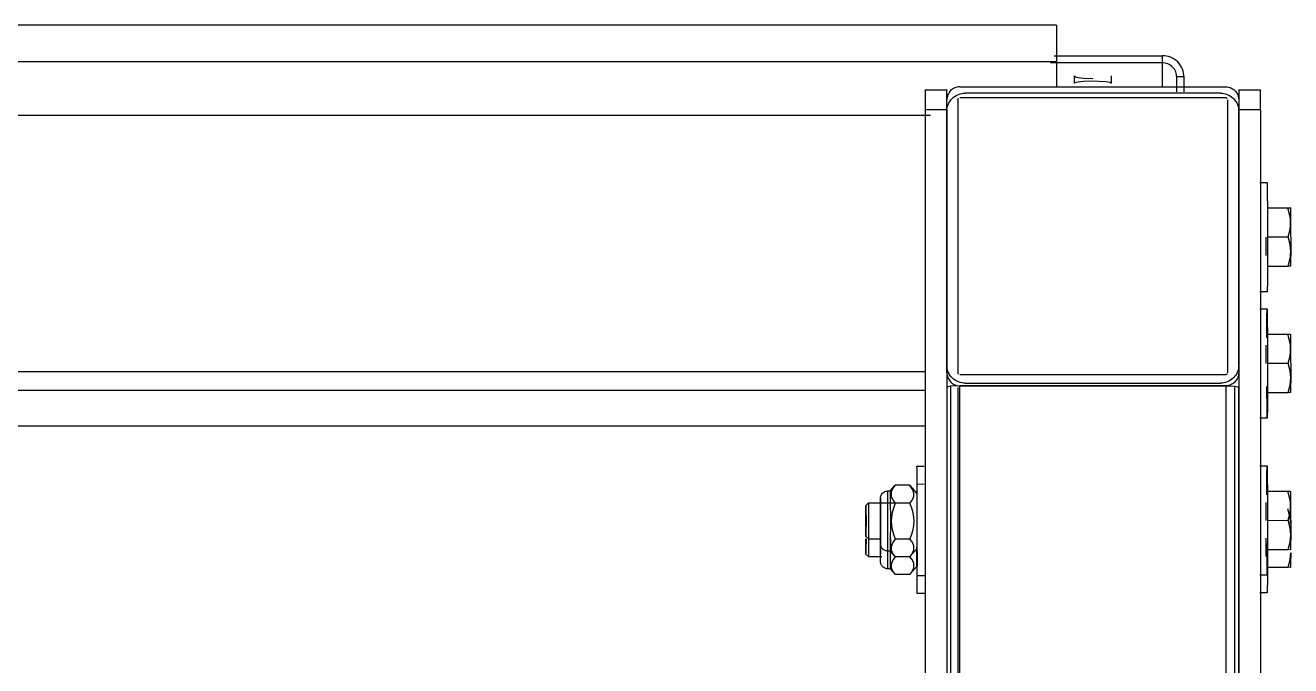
# Model space of a CAD drawing. Header units: millimetres. Extents: x 3109 to 13995, y 24552 to 39949.
# Drawn here: x 12884.9 to 13231.8, y 35616.3 to 35792 of the extents above; entities that cross this region are included whole.
import ezdxf

# ---------------------------------------------------------------- set-up
doc = ezdxf.new("R2010")
doc.units = ezdxf.units.MM
doc.header["$LTSCALE"] = 3
doc.layers.add('DomyÅ›lny', color=7, linetype='Continuous')

msp = doc.modelspace()

# ---------------------------------------------------------------- linework, layer by layer
at = {"layer": 'DomyÅ›lny'}
for p, q in [((13167.57, 35791.97), (12082.82, 35791.97)), ((13167.57, 35791.97), (13167.57, 35782.07)), ((12082.82, 35782.07), (13167.57, 35782.07)), ((13196.68, 35781.65), (13165.96, 35781.65)), ((13166.99, 35783.64), (13196.68, 35783.64)), ((13167.57, 35782.07), (13167.57, 35775.11)), ((13196.68, 35781.65), (13196.68, 35783.64)), ((13196.68, 35775.11), (13196.68, 35781.65)), ((13172.57, 35776.09), (13172.57, 35778.07)), ((13182.57, 35778.07), (13182.57, 35776.09)), ((13141.07, 35775.11), (13214.07, 35775.11)), ((13200.57, 35773.73), (13200.57, 35777.8)), ((13202.57, 35777.8), (13200.57, 35777.8)), ((13202.57, 35773.73), (13202.57, 35777.8)), ((13131.57, 35774.27), (13137.57, 35774.27)), ((13137.57, 35696.7), (13137.57, 35771.53)), ((13140.57, 35771.53), (13140.57, 35696.7)), ((13214.07, 35772.04), (13141.07, 35772.04)), ((13212.57, 35773.37), (13142.57, 35773.37)), ((13214.57, 35696.7), (13214.57, 35771.53)), ((13217.57, 35774.27), (13223.57, 35774.27)), ((13217.57, 35771.53), (13217.57, 35696.7)), ((13131.57, 35768.75), (13131.57, 35598.69)), ((13137.57, 35768.75), (13131.57, 35768.75)), ((13137.57, 35768.75), (13137.57, 35598.69)), ((13137.57, 35768.4), (13137.57, 35698.78)), ((13217.57, 35768.75), (13217.57, 35598.69)), ((13223.57, 35768.75), (13217.57, 35768.75)), ((13217.57, 35698.78), (13217.57, 35768.4)), ((13223.57, 35768.75), (13223.57, 35598.69)), ((8804.05, 35767.3), (13133.11, 35767.3)), ((13223.35, 35748.88), (13225.35, 35748.88)), ((13225.39, 35741.91), (13231.07, 35741.91)), ((13225.42, 35733.93), (13231.11, 35733.94)), ((13225.41, 35725.91), (13231.09, 35725.91)), ((13225.39, 35718.88), (13223.39, 35718.88)), ((13223.35, 35714.22), (13225.35, 35714.22)), ((13225.39, 35707.25), (13231.07, 35707.25)), ((13137.57, 35698.78), (13137.57, 35699.31)), ((13217.57, 35698.78), (13217.57, 35699.31)), ((13225.42, 35699.28), (13231.11, 35699.28)), ((8804.57, 35696.99), (13131.57, 35696.99)), ((13141.07, 35696.19), (13214.07, 35696.19)), ((8804.57, 35691.9), (13131.57, 35691.9)), ((13137.57, 35692.61), (13137.57, 33353.53)), ((13138.59, 35692.97), (13138.59, 33353.53)), ((13140.57, 35692.61), (13140.57, 33353.53)), ((13141.07, 33353.53), (13141.07, 35693.12)), ((13141.07, 35693.12), (13214.07, 35693.12)), ((13214.07, 35693.12), (13141.07, 35693.12)), ((13142.57, 35693.81), (13212.57, 35693.81)), ((13214.07, 35693.12), (13214.07, 33353.53)), ((13216.54, 33353.53), (13216.54, 35692.97)), ((13217.57, 33353.53), (13217.57, 35692.61)), ((13225.41, 35691.25), (13231.09, 35691.25)), ((13131.57, 35682.02), (8804.57, 35682.02)), ((13225.39, 35684.22), (13223.39, 35684.22)), ((13129.35, 35671.03), (13131.35, 35671.03)), ((13223.35, 35671.14), (13225.35, 35671.14)), ((13121.36, 35664.27), (13122.01, 35664.27)), ((13122.01, 35664.27), (13123.3, 35665.76)), ((13127.36, 35665.84), (13123.36, 35665.83)), ((13127.36, 35665.83), (13129.36, 35663.53)), ((13129.35, 35666.17), (13131.35, 35666.18)), ((13225.39, 35664.17), (13231.07, 35664.18)), ((13115.37, 35660.26), (13116.11, 35661.01)), ((13116.11, 35661.01), (13123.48, 35661.02)), ((13127.41, 35660.88), (13123.41, 35660.88)), ((13225.42, 35656.2), (13231.11, 35656.21)), ((13116.13, 35651.01), (13115.38, 35651.76)), ((13119.4, 35651.01), (13116.13, 35651.01)), ((13127.43, 35651.07), (13123.43, 35651.06)), ((13116.13, 35646.16), (13115.38, 35646.91)), ((13119.77, 35646.16), (13116.13, 35646.16)), ((13122.03, 35647.77), (13121.38, 35647.77)), ((13123.38, 35646.21), (13122.03, 35647.77)), ((13127.38, 35646.21), (13123.38, 35646.2)), ((13129.38, 35648.53), (13127.44, 35646.28)), ((13225.41, 35648.17), (13231.09, 35648.18)), ((13122.03, 35642.92), (13121.38, 35642.91)), ((13123.38, 35641.36), (13122.03, 35642.92)), ((13129.38, 35643.67), (13127.44, 35641.43)), ((13225.41, 35643.32), (13231.09, 35643.33)), ((13127.38, 35641.36), (13123.38, 35641.35)), ((13131.39, 35641.03), (13129.39, 35641.03)), ((13225.39, 35641.14), (13223.39, 35641.14)), ((13131.39, 35636.18), (13129.39, 35636.17)), ((13225.39, 35636.29), (13223.39, 35636.29))]:
    msp.add_line(p, q, dxfattribs=at)
for points in [[(13202.57, 35777.8, 0), (13202.54, 35778.33, 0), (13202.47, 35778.86, 0), (13202.34, 35779.41, 0), (13202.15, 35779.95, 0), (13201.91, 35780.48, 0), (13201.61, 35780.99, 0), (13201.25, 35781.48, 0), (13200.84, 35781.93, 0), (13200.39, 35782.33, 0), (13199.9, 35782.68, 0), (13199.38, 35782.98, 0), (13198.84, 35783.23, 0), (13198.3, 35783.41, 0), (13197.75, 35783.54, 0), (13197.2, 35783.61, 0), (13196.68, 35783.64, 0)], [(13200.57, 35777.8, 0), (13200.55, 35778.15, 0), (13200.5, 35778.5, 0), (13200.42, 35778.86, 0), (13200.29, 35779.22, 0), (13200.13, 35779.57, 0), (13199.93, 35779.91, 0), (13199.7, 35780.23, 0), (13199.43, 35780.53, 0), (13199.13, 35780.79, 0), (13198.8, 35781.03, 0), (13198.46, 35781.22, 0), (13198.11, 35781.38, 0), (13197.75, 35781.51, 0), (13197.38, 35781.59, 0), (13197.03, 35781.64, 0), (13196.68, 35781.65, 0)], [(13172.57, 35778.07, 0), (13172.57, 35778.05, 0), (13172.57, 35778.04, 0), (13172.58, 35778.02, 0), (13172.59, 35778.01, 0), (13172.6, 35777.99, 0), (13172.61, 35777.97, 0), (13172.65, 35777.94, 0), (13172.7, 35777.91, 0), (13172.83, 35777.84, 0), (13173.01, 35777.78, 0), (13173.53, 35777.66, 0), (13175.05, 35777.47, 0), (13177.57, 35777.37, 0)], [(13141.07, 35775.11, 0), (13140.72, 35775.1, 0), (13140.37, 35775.04, 0), (13140.04, 35774.96, 0), (13139.72, 35774.84, 0), (13139.41, 35774.68, 0), (13139.12, 35774.5, 0), (13138.84, 35774.3, 0), (13138.59, 35774.06, 0)], [(13172.57, 35776.09, 0), (13172.57, 35776.1, 0), (13172.57, 35776.12, 0), (13172.58, 35776.13, 0), (13172.59, 35776.15, 0), (13172.6, 35776.17, 0), (13172.61, 35776.18, 0), (13172.65, 35776.21, 0), (13172.7, 35776.25, 0), (13172.83, 35776.31, 0), (13173.01, 35776.38, 0), (13173.53, 35776.5, 0), (13175.05, 35776.69, 0), (13177.57, 35776.78, 0)], [(13177.57, 35776.78, 0), (13181.1, 35776.58, 0), (13181.75, 35776.47, 0), (13182.21, 35776.34, 0), (13182.37, 35776.28, 0), (13182.43, 35776.25, 0), (13182.48, 35776.21, 0), (13182.52, 35776.18, 0), (13182.53, 35776.17, 0), (13182.55, 35776.15, 0), (13182.55, 35776.13, 0), (13182.56, 35776.12, 0), (13182.56, 35776.1, 0), (13182.57, 35776.09, 0)], [(13214.07, 35775.11, 0), (13214.41, 35775.1, 0), (13214.76, 35775.04, 0), (13215.09, 35774.96, 0), (13215.42, 35774.84, 0), (13215.72, 35774.68, 0), (13216.02, 35774.5, 0), (13216.29, 35774.3, 0), (13216.54, 35774.06, 0)], [(13131.57, 35774.22, 0), (13131.57, 35774.27, 0), (13131.57, 35774.27, 0), (13131.57, 35774.27, 0), (13131.57, 35774.27, 0), (13131.57, 35774.27, 0), (13131.57, 35774.27, 0), (13131.57, 35774.27, 0), (13131.57, 35774.27, 0), (13131.57, 35774.27, 0), (13131.57, 35774.27, 0), (13131.57, 35774.27, 0), (13131.57, 35774.27, 0), (13131.57, 35774.27, 0), (13131.57, 35774.27, 0), (13131.57, 35774.27, 0), (13131.57, 35774.27, 0), (13131.57, 35774.27, 0), (13131.57, 35774.27, 0), (13131.57, 35774.27, 0), (13131.57, 35774.26, 0), (13131.57, 35774.22, 0), (13131.57, 35773.77, 0), (13131.57, 35768.75, 0)], [(13137.57, 35768.75, 0), (13137.57, 35772.87, 0), (13137.57, 35774.03, 0), (13137.57, 35774.25, 0), (13137.57, 35774.27, 0), (13137.57, 35774.27, 0), (13137.57, 35774.27, 0), (13137.57, 35774.27, 0), (13137.57, 35774.27, 0), (13137.57, 35774.27, 0), (13137.57, 35774.27, 0), (13137.57, 35774.27, 0), (13137.57, 35774.27, 0), (13137.57, 35774.27, 0), (13137.57, 35774.27, 0), (13137.57, 35774.27, 0), (13137.57, 35774.27, 0), (13137.57, 35774.27, 0), (13137.57, 35774.27, 0), (13137.57, 35774.27, 0), (13137.57, 35774.27, 0), (13137.57, 35774.27, 0), (13137.57, 35774.26, 0), (13137.57, 35774.22, 0)], [(13138.59, 35774.06, 0), (13138.36, 35773.8, 0), (13138.15, 35773.51, 0), (13137.97, 35773.21, 0), (13137.83, 35772.89, 0), (13137.71, 35772.56, 0), (13137.63, 35772.22, 0), (13137.58, 35771.87, 0), (13137.57, 35771.53, 0)], [(13137.57, 35768.4, 0), (13137.59, 35768.85, 0), (13137.65, 35769.3, 0), (13137.76, 35769.77, 0), (13137.92, 35770.23, 0), (13138.12, 35770.68, 0), (13138.38, 35771.12, 0), (13138.68, 35771.53, 0), (13139.03, 35771.92, 0), (13139.41, 35772.26, 0), (13139.83, 35772.56, 0), (13140.27, 35772.82, 0), (13140.73, 35773.02, 0), (13141.19, 35773.18, 0), (13141.66, 35773.29, 0), (13142.12, 35773.35, 0), (13142.57, 35773.37, 0)], [(13140.57, 35771.53, 0), (13140.57, 35771.58, 0), (13140.58, 35771.63, 0), (13140.59, 35771.68, 0), (13140.6, 35771.72, 0), (13140.62, 35771.77, 0), (13140.65, 35771.81, 0), (13140.68, 35771.85, 0), (13140.71, 35771.89, 0)], [(13212.57, 35773.37, 0), (13213.01, 35773.35, 0), (13213.48, 35773.29, 0), (13213.94, 35773.18, 0), (13214.41, 35773.02, 0), (13214.86, 35772.82, 0), (13215.3, 35772.56, 0), (13215.72, 35772.26, 0), (13216.1, 35771.92, 0), (13216.45, 35771.53, 0), (13216.75, 35771.12, 0), (13217.01, 35770.68, 0), (13217.21, 35770.23, 0), (13217.37, 35769.77, 0), (13217.48, 35769.3, 0), (13217.55, 35768.85, 0), (13217.57, 35768.4, 0)], [(13214.42, 35771.89, 0), (13214.38, 35771.92, 0), (13214.34, 35771.95, 0), (13214.3, 35771.98, 0), (13214.26, 35772, 0), (13214.21, 35772.02, 0), (13214.16, 35772.03, 0), (13214.11, 35772.04, 0), (13214.07, 35772.04, 0)], [(13216.54, 35774.06, 0), (13216.77, 35773.8, 0), (13216.98, 35773.51, 0), (13217.16, 35773.21, 0), (13217.3, 35772.89, 0), (13217.42, 35772.56, 0), (13217.5, 35772.22, 0), (13217.55, 35771.87, 0), (13217.57, 35771.53, 0)], [(13217.57, 35774.22, 0), (13217.57, 35774.27, 0), (13217.57, 35774.27, 0), (13217.57, 35774.27, 0), (13217.57, 35774.27, 0), (13217.57, 35774.27, 0), (13217.57, 35774.27, 0), (13217.57, 35774.27, 0), (13217.57, 35774.27, 0), (13217.57, 35774.27, 0), (13217.57, 35774.27, 0), (13217.57, 35774.27, 0), (13217.57, 35774.27, 0), (13217.57, 35774.27, 0), (13217.57, 35774.27, 0), (13217.57, 35774.27, 0), (13217.57, 35774.27, 0), (13217.57, 35774.27, 0), (13217.57, 35774.27, 0), (13217.57, 35774.27, 0), (13217.57, 35774.26, 0), (13217.57, 35774.22, 0), (13217.57, 35773.77, 0), (13217.57, 35768.75, 0)], [(13223.57, 35768.75, 0), (13223.57, 35772.87, 0), (13223.57, 35774.03, 0), (13223.57, 35774.25, 0), (13223.57, 35774.27, 0), (13223.57, 35774.27, 0), (13223.57, 35774.27, 0), (13223.57, 35774.27, 0), (13223.57, 35774.27, 0), (13223.57, 35774.27, 0), (13223.57, 35774.27, 0), (13223.57, 35774.27, 0), (13223.57, 35774.27, 0), (13223.57, 35774.27, 0), (13223.57, 35774.27, 0), (13223.57, 35774.27, 0), (13223.57, 35774.27, 0), (13223.57, 35774.27, 0), (13223.57, 35774.27, 0), (13223.57, 35774.27, 0), (13223.57, 35774.27, 0), (13223.57, 35774.27, 0), (13223.57, 35774.26, 0), (13223.57, 35774.22, 0)], [(13225.35, 35748.88, 0), (13225.35, 35748.88, 0), (13225.35, 35748.88, 0), (13225.35, 35748.88, 0), (13225.35, 35748.88, 0), (13225.35, 35748.87, 0), (13225.36, 35748.84, 0), (13225.37, 35748.67, 0), (13225.38, 35747.92, 0), (13225.44, 35739.64, 0), (13225.46, 35728.6, 0), (13225.43, 35721.38, 0), (13225.41, 35719.46, 0), (13225.4, 35719.01, 0), (13225.39, 35718.91, 0), (13225.39, 35718.89, 0), (13225.39, 35718.88, 0), (13225.39, 35718.88, 0), (13225.39, 35718.88, 0), (13225.39, 35718.88, 0), (13225.39, 35718.88, 0), (13225.39, 35718.88, 0), (13225.39, 35718.88, 0), (13225.39, 35718.88, 0), (13225.39, 35718.88, 0), (13225.39, 35718.88, 0), (13225.39, 35718.88, 0), (13225.39, 35718.88, 0), (13225.39, 35718.88, 0), (13225.39, 35718.88, 0), (13225.39, 35718.88, 0), (13225.39, 35718.88, 0), (13225.39, 35718.88, 0), (13225.39, 35718.88, 0), (13225.39, 35718.88, 0)], [(13231.76, 35741.89, 0), (13231.76, 35741.89, 0), (13231.76, 35741.89, 0), (13231.76, 35741.89, 0), (13231.76, 35741.89, 0), (13231.75, 35741.89, 0), (13231.74, 35741.88, 0), (13231.65, 35741.88, 0), (13231.02, 35741.86, 0)], [(13231.8, 35737.93, 0), (13231.76, 35738.89, 0), (13231.62, 35739.85, 0), (13231.07, 35741.91, 0)], [(13231.07, 35741.91, 0), (13231.6, 35741.9, 0), (13231.72, 35741.89, 0), (13231.75, 35741.89, 0), (13231.75, 35741.89, 0), (13231.76, 35741.89, 0), (13231.76, 35741.89, 0), (13231.76, 35741.89, 0), (13231.76, 35741.89, 0), (13231.76, 35741.89, 0), (13231.76, 35741.89, 0), (13231.76, 35741.89, 0), (13231.76, 35741.89, 0), (13231.76, 35741.89, 0), (13231.76, 35741.89, 0), (13231.76, 35741.89, 0), (13231.76, 35741.89, 0), (13231.76, 35741.89, 0), (13231.76, 35741.89, 0), (13231.76, 35741.89, 0), (13231.76, 35741.89, 0), (13231.76, 35741.89, 0), (13231.76, 35741.89, 0), (13231.76, 35741.89, 0)], [(13231.76, 35741.89, 0), (13231.76, 35741.89, 0), (13231.76, 35741.89, 0), (13231.76, 35741.89, 0), (13231.76, 35741.89, 0), (13231.76, 35741.89, 0), (13231.76, 35741.89, 0), (13231.76, 35741.89, 0), (13231.76, 35741.89, 0), (13231.76, 35741.89, 0), (13231.76, 35741.89, 0), (13231.76, 35741.89, 0), (13231.76, 35741.89, 0), (13231.76, 35741.89, 0), (13231.76, 35741.89, 0), (13231.76, 35741.89, 0), (13231.76, 35741.89, 0), (13231.76, 35741.88, 0), (13231.76, 35741.85, 0), (13231.77, 35741.68, 0), (13231.78, 35740.92, 0), (13231.8, 35737.93, 0)], [(13231.11, 35733.94, 0), (13231.64, 35736.01, 0), (13231.76, 35736.97, 0), (13231.8, 35737.93, 0)], [(13231.8, 35737.93, 0), (13231.81, 35729.93, 0)], [(13225, 35733.91, 0), (13224.99, 35730.36, 0), (13224.99, 35729.24, 0), (13224.98, 35728.97, 0), (13224.98, 35728.9, 0), (13224.98, 35728.89, 0), (13224.98, 35728.88, 0), (13224.98, 35728.88, 0), (13224.98, 35728.88, 0), (13224.98, 35728.88, 0), (13224.98, 35728.88, 0), (13224.98, 35728.88, 0)], [(13231.81, 35729.93, 0), (13231.77, 35730.89, 0), (13231.64, 35731.86, 0), (13231.11, 35733.94, 0)], [(13231.09, 35725.91, 0), (13231.63, 35727.99, 0), (13231.77, 35728.97, 0), (13231.81, 35729.93, 0)], [(13231.81, 35729.93, 0), (13231.8, 35726.98, 0), (13231.79, 35726.16, 0), (13231.78, 35725.96, 0), (13231.78, 35725.91, 0), (13231.78, 35725.89, 0), (13231.78, 35725.89, 0), (13231.78, 35725.89, 0), (13231.78, 35725.89, 0), (13231.78, 35725.89, 0), (13231.78, 35725.89, 0)], [(13231.78, 35725.89, 0), (13231.78, 35725.89, 0), (13231.78, 35725.89, 0), (13231.78, 35725.89, 0), (13231.78, 35725.89, 0), (13231.78, 35725.89, 0), (13231.78, 35725.89, 0), (13231.78, 35725.89, 0), (13231.78, 35725.89, 0), (13231.78, 35725.89, 0), (13231.78, 35725.89, 0), (13231.78, 35725.89, 0), (13231.78, 35725.89, 0), (13231.78, 35725.89, 0), (13231.78, 35725.89, 0), (13231.78, 35725.89, 0), (13231.78, 35725.89, 0), (13231.78, 35725.89, 0), (13231.78, 35725.89, 0), (13231.77, 35725.89, 0), (13231.76, 35725.89, 0), (13231.67, 35725.9, 0), (13231.09, 35725.91, 0)], [(13225.28, 35706.29, 0), (13225.31, 35712.25, 0), (13225.33, 35713.77, 0), (13225.34, 35714.12, 0), (13225.35, 35714.2, 0), (13225.35, 35714.22, 0), (13225.35, 35714.22, 0), (13225.35, 35714.22, 0), (13225.35, 35714.22, 0), (13225.35, 35714.22, 0), (13225.35, 35714.22, 0), (13225.35, 35714.22, 0), (13225.35, 35714.22, 0), (13225.35, 35714.22, 0), (13225.35, 35714.22, 0), (13225.35, 35714.22, 0), (13225.35, 35714.22, 0), (13225.35, 35714.22, 0), (13225.35, 35714.22, 0), (13225.35, 35714.22, 0), (13225.35, 35714.22, 0), (13225.35, 35714.22, 0), (13225.35, 35714.22, 0)], [(13225.35, 35714.22, 0), (13225.35, 35714.22, 0), (13225.35, 35714.22, 0), (13225.35, 35714.22, 0), (13225.35, 35714.22, 0), (13225.35, 35714.21, 0), (13225.36, 35714.18, 0), (13225.37, 35714.01, 0), (13225.38, 35713.26, 0), (13225.44, 35704.99, 0), (13225.46, 35693.94, 0), (13225.43, 35686.72, 0), (13225.41, 35684.8, 0), (13225.4, 35684.35, 0), (13225.39, 35684.25, 0), (13225.39, 35684.23, 0), (13225.39, 35684.22, 0), (13225.39, 35684.22, 0), (13225.39, 35684.22, 0), (13225.39, 35684.22, 0), (13225.39, 35684.22, 0), (13225.39, 35684.22, 0), (13225.39, 35684.22, 0), (13225.39, 35684.22, 0), (13225.39, 35684.22, 0), (13225.39, 35684.22, 0), (13225.39, 35684.22, 0), (13225.39, 35684.22, 0), (13225.39, 35684.22, 0), (13225.39, 35684.22, 0), (13225.39, 35684.22, 0), (13225.39, 35684.22, 0), (13225.39, 35684.22, 0), (13225.39, 35684.22, 0), (13225.39, 35684.22, 0)], [(13231.76, 35707.23, 0), (13231.76, 35707.23, 0), (13231.76, 35707.23, 0), (13231.76, 35707.23, 0), (13231.76, 35707.23, 0), (13231.75, 35707.23, 0), (13231.74, 35707.22, 0), (13231.65, 35707.22, 0), (13231.02, 35707.2, 0)], [(13231.8, 35703.27, 0), (13231.76, 35704.23, 0), (13231.62, 35705.19, 0), (13231.07, 35707.25, 0)], [(13231.07, 35707.25, 0), (13231.6, 35707.24, 0), (13231.72, 35707.23, 0), (13231.75, 35707.23, 0), (13231.75, 35707.23, 0), (13231.76, 35707.23, 0), (13231.76, 35707.23, 0), (13231.76, 35707.23, 0), (13231.76, 35707.23, 0), (13231.76, 35707.23, 0), (13231.76, 35707.23, 0), (13231.76, 35707.23, 0), (13231.76, 35707.23, 0), (13231.76, 35707.23, 0), (13231.76, 35707.23, 0), (13231.76, 35707.23, 0), (13231.76, 35707.23, 0), (13231.76, 35707.23, 0), (13231.76, 35707.23, 0), (13231.76, 35707.23, 0), (13231.76, 35707.23, 0), (13231.76, 35707.23, 0), (13231.76, 35707.23, 0), (13231.76, 35707.23, 0)], [(13231.76, 35707.23, 0), (13231.76, 35707.23, 0), (13231.76, 35707.23, 0), (13231.76, 35707.23, 0), (13231.76, 35707.23, 0), (13231.76, 35707.23, 0), (13231.76, 35707.23, 0), (13231.76, 35707.23, 0), (13231.76, 35707.23, 0), (13231.76, 35707.23, 0), (13231.76, 35707.23, 0), (13231.76, 35707.23, 0), (13231.76, 35707.23, 0), (13231.76, 35707.23, 0), (13231.76, 35707.23, 0), (13231.76, 35707.23, 0), (13231.76, 35707.23, 0), (13231.76, 35707.22, 0), (13231.76, 35707.19, 0), (13231.77, 35707.02, 0), (13231.78, 35706.26, 0), (13231.8, 35703.27, 0)], [(13224.96, 35704.22, 0), (13224.96, 35704.22, 0), (13224.96, 35704.22, 0), (13224.96, 35704.22, 0), (13224.96, 35704.22, 0), (13224.96, 35704.22, 0), (13224.96, 35704.22, 0), (13224.96, 35704.22, 0), (13224.96, 35704.22, 0), (13224.96, 35704.22, 0), (13224.96, 35704.22, 0), (13224.96, 35704.22, 0), (13224.96, 35704.22, 0), (13224.96, 35704.21, 0), (13224.97, 35704.15, 0), (13224.97, 35703.9, 0), (13224.98, 35702.82, 0), (13225, 35699.25, 0)], [(13231.11, 35699.28, 0), (13231.64, 35701.35, 0), (13231.76, 35702.31, 0), (13231.8, 35703.27, 0)], [(13231.8, 35703.27, 0), (13231.81, 35695.27, 0)], [(13142.57, 35693.81, 0), (13142.12, 35693.83, 0), (13141.66, 35693.89, 0), (13141.19, 35694, 0), (13140.73, 35694.16, 0), (13140.27, 35694.37, 0), (13139.83, 35694.62, 0), (13139.41, 35694.92, 0), (13139.03, 35695.27, 0), (13138.68, 35695.65, 0), (13138.38, 35696.06, 0), (13138.12, 35696.5, 0), (13137.92, 35696.95, 0), (13137.76, 35697.42, 0), (13137.65, 35697.88, 0), (13137.59, 35698.34, 0), (13137.57, 35698.78, 0)], [(13217.57, 35698.78, 0), (13217.55, 35698.34, 0), (13217.48, 35697.88, 0), (13217.37, 35697.42, 0), (13217.21, 35696.95, 0), (13217.01, 35696.5, 0), (13216.75, 35696.06, 0), (13216.45, 35695.65, 0), (13216.1, 35695.27, 0), (13215.72, 35694.92, 0), (13215.3, 35694.62, 0), (13214.86, 35694.37, 0), (13214.41, 35694.16, 0), (13213.94, 35694, 0), (13213.48, 35693.89, 0), (13213.01, 35693.83, 0), (13212.57, 35693.81, 0)], [(13231.81, 35695.27, 0), (13231.77, 35696.23, 0), (13231.64, 35697.2, 0), (13231.11, 35699.28, 0)], [(13137.57, 35696.7, 0), (13137.58, 35696.35, 0), (13137.63, 35696.01, 0), (13137.71, 35695.67, 0), (13137.83, 35695.34, 0), (13137.98, 35695.02, 0), (13138.15, 35694.71, 0), (13138.36, 35694.43, 0), (13138.59, 35694.17, 0)], [(13140.57, 35696.7, 0), (13140.57, 35696.65, 0), (13140.58, 35696.6, 0), (13140.59, 35696.55, 0), (13140.6, 35696.51, 0), (13140.62, 35696.46, 0), (13140.65, 35696.42, 0), (13140.68, 35696.38, 0), (13140.71, 35696.34, 0)], [(13214.42, 35696.34, 0), (13214.38, 35696.31, 0), (13214.34, 35696.28, 0), (13214.3, 35696.25, 0), (13214.26, 35696.23, 0), (13214.21, 35696.21, 0), (13214.16, 35696.2, 0), (13214.11, 35696.19, 0), (13214.07, 35696.19, 0)], [(13217.57, 35696.7, 0), (13217.55, 35696.35, 0), (13217.5, 35696.01, 0), (13217.42, 35695.67, 0), (13217.3, 35695.34, 0), (13217.16, 35695.02, 0), (13216.98, 35694.71, 0), (13216.77, 35694.43, 0), (13216.54, 35694.17, 0)], [(13231.09, 35691.25, 0), (13231.63, 35693.33, 0), (13231.77, 35694.31, 0), (13231.81, 35695.27, 0)], [(13231.81, 35695.27, 0), (13231.8, 35692.32, 0), (13231.79, 35691.5, 0), (13231.78, 35691.3, 0), (13231.78, 35691.25, 0), (13231.78, 35691.23, 0), (13231.78, 35691.23, 0), (13231.78, 35691.23, 0), (13231.78, 35691.23, 0), (13231.78, 35691.23, 0), (13231.78, 35691.23, 0)], [(13138.59, 35692.97, 0), (13138.15, 35692.89, 0), (13137.83, 35692.8, 0), (13137.71, 35692.76, 0), (13137.67, 35692.73, 0), (13137.63, 35692.71, 0), (13137.6, 35692.69, 0), (13137.59, 35692.67, 0), (13137.58, 35692.66, 0), (13137.57, 35692.65, 0), (13137.57, 35692.64, 0), (13137.57, 35692.63, 0), (13137.57, 35692.61, 0)], [(13138.59, 35694.17, 0), (13138.84, 35693.93, 0), (13139.11, 35693.72, 0), (13139.41, 35693.54, 0), (13139.72, 35693.39, 0), (13140.04, 35693.27, 0), (13140.38, 35693.19, 0), (13140.72, 35693.13, 0), (13141.07, 35693.12, 0)], [(13141.07, 35693.12, 0), (13138.59, 35692.97, 0)], [(13216.54, 35694.17, 0), (13216.29, 35693.93, 0), (13216.02, 35693.72, 0), (13215.72, 35693.54, 0), (13215.41, 35693.39, 0), (13215.09, 35693.27, 0), (13214.75, 35693.19, 0), (13214.41, 35693.13, 0), (13214.07, 35693.12, 0)], [(13214.07, 35693.12, 0), (13216.54, 35692.97, 0)], [(13216.54, 35692.97, 0), (13216.98, 35692.89, 0), (13217.3, 35692.8, 0), (13217.42, 35692.76, 0), (13217.46, 35692.73, 0), (13217.5, 35692.71, 0), (13217.53, 35692.69, 0), (13217.54, 35692.67, 0), (13217.55, 35692.66, 0), (13217.56, 35692.65, 0), (13217.56, 35692.64, 0), (13217.56, 35692.63, 0), (13217.57, 35692.61, 0)], [(13225.39, 35684.22, 0), (13225.39, 35684.22, 0), (13225.39, 35684.22, 0), (13225.39, 35684.22, 0), (13225.39, 35684.22, 0), (13225.38, 35684.23, 0), (13225.38, 35684.3, 0), (13225.37, 35684.64, 0), (13225.34, 35686.19, 0), (13225.3, 35692.95, 0)], [(13231.78, 35691.23, 0), (13231.78, 35691.23, 0), (13231.78, 35691.23, 0), (13231.78, 35691.23, 0), (13231.78, 35691.23, 0), (13231.78, 35691.23, 0), (13231.78, 35691.23, 0), (13231.78, 35691.23, 0), (13231.78, 35691.23, 0), (13231.78, 35691.23, 0), (13231.78, 35691.23, 0), (13231.78, 35691.23, 0), (13231.78, 35691.23, 0), (13231.78, 35691.23, 0), (13231.78, 35691.23, 0), (13231.78, 35691.23, 0), (13231.78, 35691.23, 0), (13231.78, 35691.23, 0), (13231.78, 35691.23, 0), (13231.77, 35691.23, 0), (13231.76, 35691.23, 0), (13231.67, 35691.24, 0), (13231.09, 35691.25, 0)], [(13129.39, 35641.03, 0), (13129.39, 35641.03, 0), (13129.39, 35641.03, 0), (13129.39, 35641.03, 0), (13129.39, 35641.03, 0), (13129.39, 35641.03, 0), (13129.39, 35641.03, 0), (13129.39, 35641.03, 0), (13129.39, 35641.03, 0), (13129.39, 35641.03, 0), (13129.39, 35641.03, 0), (13129.39, 35641.03, 0), (13129.39, 35641.03, 0), (13129.39, 35641.03, 0), (13129.39, 35641.03, 0), (13129.39, 35641.03, 0), (13129.39, 35641.03, 0), (13129.39, 35641.03, 0), (13129.39, 35641.03, 0), (13129.39, 35641.03, 0), (13129.4, 35641.07, 0), (13129.4, 35641.24, 0), (13129.42, 35642, 0), (13129.46, 35650.29, 0), (13129.45, 35661.34, 0), (13129.4, 35668.49, 0), (13129.38, 35670.41, 0), (13129.36, 35670.87, 0), (13129.36, 35670.99, 0), (13129.36, 35671.01, 0), (13129.35, 35671.02, 0), (13129.35, 35671.02, 0), (13129.35, 35671.02, 0), (13129.35, 35671.03, 0), (13129.35, 35671.03, 0)], [(13225.28, 35663.18, 0), (13225.31, 35669.16, 0), (13225.33, 35670.69, 0), (13225.34, 35671.04, 0), (13225.35, 35671.12, 0), (13225.35, 35671.14, 0), (13225.35, 35671.14, 0), (13225.35, 35671.14, 0), (13225.35, 35671.14, 0), (13225.35, 35671.14, 0), (13225.35, 35671.14, 0), (13225.35, 35671.14, 0), (13225.35, 35671.14, 0), (13225.35, 35671.14, 0), (13225.35, 35671.14, 0), (13225.35, 35671.14, 0), (13225.35, 35671.14, 0), (13225.35, 35671.14, 0), (13225.35, 35671.14, 0), (13225.35, 35671.14, 0), (13225.35, 35671.14, 0), (13225.35, 35671.14, 0), (13225.35, 35671.14, 0)], [(13225.35, 35671.14, 0), (13225.35, 35671.14, 0), (13225.35, 35671.14, 0), (13225.35, 35671.14, 0), (13225.35, 35671.14, 0), (13225.35, 35671.14, 0), (13225.36, 35671.1, 0), (13225.37, 35670.94, 0), (13225.38, 35670.18, 0), (13225.44, 35661.91, 0), (13225.46, 35650.87, 0), (13225.43, 35643.64, 0), (13225.41, 35641.72, 0), (13225.4, 35641.28, 0), (13225.39, 35641.17, 0), (13225.39, 35641.15, 0), (13225.39, 35641.15, 0), (13225.39, 35641.15, 0), (13225.39, 35641.14, 0), (13225.39, 35641.14, 0), (13225.39, 35641.14, 0), (13225.39, 35641.14, 0), (13225.39, 35641.14, 0), (13225.39, 35641.14, 0), (13225.39, 35641.14, 0), (13225.39, 35641.14, 0), (13225.39, 35641.14, 0), (13225.39, 35641.14, 0), (13225.39, 35641.14, 0), (13225.39, 35641.14, 0), (13225.39, 35641.14, 0), (13225.39, 35641.14, 0), (13225.39, 35641.14, 0), (13225.39, 35641.14, 0), (13225.39, 35641.14, 0)], [(13121.38, 35647.77, 0), (13121.18, 35647.78, 0), (13120.98, 35647.81, 0), (13120.79, 35647.86, 0), (13120.6, 35647.92, 0), (13120.42, 35648.01, 0), (13120.24, 35648.12, 0), (13120.09, 35648.24, 0), (13119.95, 35648.37, 0), (13119.82, 35648.52, 0), (13119.7, 35648.68, 0), (13119.6, 35648.84, 0), (13119.52, 35649.02, 0), (13119.46, 35649.2, 0), (13119.42, 35649.38, 0), (13119.38, 35649.64, 0), (13119.34, 35653.18, 0), (13119.34, 35659.17, 0), (13119.35, 35662.03, 0), (13119.36, 35662.32, 0), (13119.38, 35662.55, 0), (13119.43, 35662.8, 0), (13119.53, 35663.06, 0), (13119.67, 35663.33, 0), (13119.85, 35663.57, 0), (13120.05, 35663.78, 0), (13120.28, 35663.95, 0), (13120.54, 35664.09, 0), (13120.8, 35664.19, 0), (13121.08, 35664.25, 0), (13121.36, 35664.27, 0)], [(13121.42, 35655.97, 0), (13121.4, 35661.82, 0), (13121.38, 35663.67, 0), (13121.37, 35664.12, 0), (13121.37, 35664.23, 0), (13121.36, 35664.26, 0), (13121.36, 35664.26, 0), (13121.36, 35664.26, 0), (13121.36, 35664.27, 0), (13121.36, 35664.27, 0), (13121.36, 35664.27, 0), (13121.36, 35664.27, 0)], [(13122.01, 35664.27, 0), (13122.01, 35664.27, 0), (13122.01, 35664.27, 0), (13122.01, 35664.27, 0), (13122.01, 35664.27, 0), (13122.01, 35664.27, 0), (13122.01, 35664.27, 0), (13122.01, 35664.27, 0), (13122.01, 35664.27, 0), (13122.01, 35664.27, 0), (13122.01, 35664.27, 0), (13122.01, 35664.27, 0), (13122.01, 35664.26, 0), (13122.01, 35664.24, 0), (13122.02, 35664.15, 0), (13122.03, 35663.73, 0), (13122.04, 35661.94, 0), (13122.07, 35655.97, 0)], [(13123.36, 35665.83, 0), (13122.85, 35665.15, 0), (13122.51, 35664.52, 0), (13122.39, 35664.22, 0), (13122.31, 35663.93, 0), (13122.26, 35663.64, 0), (13122.25, 35663.35, 0), (13122.27, 35663.07, 0), (13122.32, 35662.78, 0), (13122.41, 35662.48, 0), (13122.53, 35662.18, 0), (13122.89, 35661.56, 0), (13123.41, 35660.88, 0)], [(13127.41, 35660.88, 0), (13127.92, 35661.56, 0), (13128.27, 35662.19, 0), (13128.38, 35662.49, 0), (13128.46, 35662.78, 0), (13128.51, 35663.07, 0), (13128.52, 35663.36, 0), (13128.5, 35663.65, 0), (13128.45, 35663.94, 0), (13128.36, 35664.23, 0), (13128.24, 35664.53, 0), (13127.88, 35665.16, 0), (13127.36, 35665.84, 0)], [(13225.35, 35666.29, 0), (13225.35, 35666.29, 0), (13225.35, 35666.29, 0), (13225.35, 35666.29, 0), (13225.35, 35666.29, 0), (13225.35, 35666.29, 0), (13225.36, 35666.25, 0), (13225.36, 35666.1, 0), (13225.38, 35665.4, 0), (13225.42, 35662.15, 0)], [(13231.76, 35664.15, 0), (13231.76, 35664.15, 0), (13231.76, 35664.15, 0), (13231.76, 35664.15, 0), (13231.76, 35664.15, 0), (13231.75, 35664.15, 0), (13231.74, 35664.15, 0), (13231.65, 35664.14, 0), (13231.02, 35664.12, 0)], [(13231.8, 35660.19, 0), (13231.76, 35661.15, 0), (13231.62, 35662.11, 0), (13231.07, 35664.18, 0)], [(13231.07, 35664.18, 0), (13231.6, 35664.16, 0), (13231.72, 35664.16, 0), (13231.75, 35664.15, 0), (13231.75, 35664.15, 0), (13231.76, 35664.15, 0), (13231.76, 35664.15, 0), (13231.76, 35664.15, 0), (13231.76, 35664.15, 0), (13231.76, 35664.15, 0), (13231.76, 35664.15, 0), (13231.76, 35664.15, 0), (13231.76, 35664.15, 0), (13231.76, 35664.15, 0), (13231.76, 35664.15, 0), (13231.76, 35664.15, 0), (13231.76, 35664.15, 0), (13231.76, 35664.15, 0), (13231.76, 35664.15, 0), (13231.76, 35664.15, 0), (13231.76, 35664.15, 0), (13231.76, 35664.15, 0), (13231.76, 35664.15, 0), (13231.76, 35664.15, 0)], [(13231.76, 35664.15, 0), (13231.76, 35664.15, 0), (13231.76, 35664.15, 0), (13231.76, 35664.15, 0), (13231.76, 35664.15, 0), (13231.76, 35664.15, 0), (13231.76, 35664.15, 0), (13231.76, 35664.15, 0), (13231.76, 35664.15, 0), (13231.76, 35664.15, 0), (13231.76, 35664.15, 0), (13231.76, 35664.15, 0), (13231.76, 35664.15, 0), (13231.76, 35664.15, 0), (13231.76, 35664.15, 0), (13231.76, 35664.15, 0), (13231.76, 35664.15, 0), (13231.76, 35664.15, 0), (13231.76, 35664.11, 0), (13231.77, 35663.94, 0), (13231.78, 35663.18, 0), (13231.8, 35660.19, 0)], [(13115.35, 35655.98, 0), (13115.35, 35659, 0), (13115.36, 35659.95, 0), (13115.36, 35660.18, 0), (13115.36, 35660.24, 0), (13115.36, 35660.25, 0), (13115.36, 35660.26, 0), (13115.37, 35660.26, 0), (13115.37, 35660.26, 0), (13115.37, 35660.26, 0), (13115.37, 35660.26, 0), (13115.37, 35660.26, 0), (13115.37, 35660.26, 0), (13115.37, 35660.26, 0), (13115.37, 35660.26, 0), (13115.37, 35660.26, 0), (13115.37, 35660.26, 0), (13115.37, 35660.26, 0), (13115.37, 35660.26, 0), (13115.37, 35660.26, 0), (13115.37, 35660.26, 0), (13115.37, 35660.26, 0), (13115.37, 35660.26, 0), (13115.37, 35660.26, 0), (13115.37, 35660.26, 0), (13115.37, 35660.26, 0), (13115.37, 35660.26, 0), (13115.37, 35660.26, 0), (13115.37, 35660.26, 0), (13115.37, 35660.26, 0), (13115.37, 35660.26, 0), (13115.37, 35660.25, 0), (13115.37, 35660.2, 0), (13115.37, 35659.98, 0), (13115.38, 35659.06, 0), (13115.4, 35656.03, 0)], [(13116.15, 35656.04, 0), (13116.14, 35659.55, 0), (13116.13, 35660.66, 0), (13116.12, 35660.93, 0), (13116.12, 35660.99, 0), (13116.12, 35661, 0), (13116.12, 35661.01, 0), (13116.12, 35661.01, 0), (13116.11, 35661.01, 0), (13116.11, 35661.01, 0), (13116.11, 35661.01, 0), (13116.11, 35661.01, 0), (13116.11, 35661.01, 0), (13116.11, 35661.01, 0), (13116.11, 35661.01, 0), (13116.11, 35661.01, 0), (13116.11, 35661.01, 0), (13116.11, 35661.01, 0), (13116.11, 35661.01, 0)], [(13119.36, 35662.26, 0), (13119.36, 35662.26, 0), (13119.36, 35662.26, 0), (13119.36, 35662.26, 0), (13119.36, 35662.26, 0), (13119.36, 35662.26, 0), (13119.36, 35662.26, 0), (13119.36, 35662.26, 0), (13119.36, 35662.26, 0), (13119.36, 35662.26, 0), (13119.36, 35662.26, 0), (13119.36, 35662.26, 0), (13119.36, 35662.26, 0), (13119.36, 35662.26, 0), (13119.36, 35662.26, 0), (13119.36, 35662.26, 0), (13119.36, 35662.26, 0), (13119.36, 35662.26, 0), (13119.36, 35662.26, 0), (13119.36, 35662.23, 0), (13119.35, 35662.07, 0), (13119.35, 35661.35, 0), (13119.34, 35655.05, 0), (13119.37, 35649.9, 0), (13119.37, 35649.8, 0), (13119.38, 35649.77, 0), (13119.38, 35649.77, 0), (13119.38, 35649.76, 0), (13119.38, 35649.76, 0), (13119.38, 35649.76, 0), (13119.38, 35649.76, 0), (13119.38, 35649.76, 0), (13119.38, 35649.76, 0), (13119.38, 35649.76, 0), (13119.38, 35649.76, 0), (13119.38, 35649.76, 0), (13119.38, 35649.76, 0), (13119.38, 35649.76, 0), (13119.38, 35649.76, 0), (13119.38, 35649.76, 0), (13119.38, 35649.76, 0), (13119.38, 35649.76, 0), (13119.38, 35649.76, 0), (13119.38, 35649.76, 0), (13119.38, 35649.76, 0), (13119.38, 35649.76, 0), (13119.38, 35649.76, 0), (13119.38, 35649.76, 0), (13119.38, 35649.77, 0), (13119.38, 35649.78, 0), (13119.39, 35649.87, 0), (13119.39, 35650.28, 0), (13119.41, 35655.98, 0)], [(13119.41, 35655.98, 0), (13119.39, 35660.41, 0), (13119.38, 35661.81, 0), (13119.37, 35662.15, 0), (13119.37, 35662.23, 0), (13119.36, 35662.26, 0), (13119.36, 35662.26, 0), (13119.36, 35662.26, 0), (13119.36, 35662.26, 0), (13119.36, 35662.26, 0), (13119.36, 35662.26, 0), (13119.36, 35662.26, 0)], [(13119.38, 35649.91, 0), (13119.38, 35649.91, 0), (13119.38, 35649.91, 0), (13119.38, 35649.91, 0), (13119.38, 35649.91, 0), (13119.38, 35649.91, 0), (13119.38, 35649.91, 0), (13119.38, 35649.91, 0), (13119.38, 35649.91, 0), (13119.38, 35649.91, 0), (13119.39, 35649.91, 0), (13119.39, 35649.96, 0), (13119.39, 35650.45, 0), (13119.41, 35654.96, 0), (13119.4, 35659.77, 0), (13119.38, 35661.41, 0), (13119.38, 35661.9, 0), (13119.37, 35662.06, 0), (13119.37, 35662.1, 0), (13119.37, 35662.12, 0), (13119.37, 35662.12, 0), (13119.37, 35662.12, 0), (13119.37, 35662.12, 0), (13119.37, 35662.12, 0), (13119.37, 35662.12, 0), (13119.37, 35662.12, 0), (13119.37, 35662.12, 0), (13119.37, 35662.12, 0), (13119.37, 35662.12, 0), (13119.37, 35662.12, 0), (13119.37, 35662.12, 0)], [(13119.37, 35660.2, 0), (13119.37, 35660.2, 0), (13119.37, 35660.2, 0), (13119.37, 35660.2, 0), (13119.37, 35660.2, 0), (13119.37, 35660.2, 0), (13119.37, 35660.19, 0), (13119.37, 35660.14, 0), (13119.37, 35659.93, 0), (13119.39, 35657.62, 0), (13119.4, 35654.54, 0), (13119.39, 35652.52, 0), (13119.38, 35651.99, 0), (13119.38, 35651.86, 0), (13119.38, 35651.83, 0), (13119.38, 35651.83, 0), (13119.38, 35651.83, 0), (13119.38, 35651.83, 0), (13119.38, 35651.83, 0), (13119.38, 35651.83, 0), (13119.38, 35651.83, 0), (13119.38, 35651.83, 0), (13119.38, 35651.83, 0), (13119.38, 35651.83, 0), (13119.38, 35651.83, 0), (13119.38, 35651.83, 0), (13119.38, 35651.83, 0), (13119.38, 35651.83, 0), (13119.38, 35651.83, 0), (13119.38, 35651.83, 0), (13119.38, 35651.83, 0), (13119.38, 35651.83, 0), (13119.38, 35651.83, 0), (13119.38, 35651.83, 0), (13119.38, 35651.83, 0)], [(13123.41, 35660.88, 0), (13122.9, 35659.53, 0), (13122.55, 35658.29, 0), (13122.35, 35657.11, 0), (13122.28, 35655.97, 0), (13122.35, 35654.82, 0), (13122.56, 35653.65, 0), (13122.91, 35652.41, 0), (13123.43, 35651.06, 0)], [(13127.43, 35651.07, 0), (13127.94, 35652.41, 0), (13128.29, 35653.66, 0), (13128.49, 35654.83, 0), (13128.56, 35655.98, 0), (13128.49, 35657.12, 0), (13128.29, 35658.29, 0), (13127.93, 35659.53, 0), (13127.41, 35660.88, 0)], [(13224.96, 35661.14, 0), (13224.96, 35661.14, 0), (13224.96, 35661.14, 0), (13224.96, 35661.14, 0), (13224.96, 35661.14, 0), (13224.96, 35661.14, 0), (13224.96, 35661.14, 0), (13224.96, 35661.14, 0), (13224.96, 35661.14, 0), (13224.96, 35661.14, 0), (13224.96, 35661.14, 0), (13224.96, 35661.14, 0), (13224.96, 35661.14, 0), (13224.96, 35661.13, 0), (13224.97, 35661.07, 0), (13224.97, 35660.82, 0), (13224.98, 35659.75, 0), (13225, 35656.17, 0)], [(13231.11, 35656.21, 0), (13231.64, 35658.27, 0), (13231.76, 35659.24, 0), (13231.8, 35660.19, 0)], [(13231.8, 35660.19, 0), (13231.81, 35652.19, 0)], [(13231.8, 35655.34, 0), (13231.76, 35656.3, 0), (13231.62, 35657.26, 0), (13231.07, 35659.33, 0)], [(13115.4, 35656.03, 0), (13115.39, 35653.02, 0), (13115.38, 35652.07, 0), (13115.38, 35651.83, 0), (13115.38, 35651.78, 0), (13115.38, 35651.76, 0), (13115.38, 35651.76, 0), (13115.38, 35651.76, 0), (13115.38, 35651.76, 0), (13115.38, 35651.76, 0), (13115.38, 35651.76, 0), (13115.38, 35651.76, 0), (13115.38, 35651.76, 0), (13115.38, 35651.76, 0), (13115.38, 35651.76, 0), (13115.38, 35651.76, 0), (13115.38, 35651.76, 0), (13115.38, 35651.76, 0), (13115.38, 35651.76, 0), (13115.38, 35651.76, 0), (13115.38, 35651.76, 0), (13115.38, 35651.76, 0), (13115.38, 35651.76, 0), (13115.38, 35651.76, 0), (13115.38, 35651.76, 0), (13115.38, 35651.76, 0), (13115.38, 35651.76, 0), (13115.38, 35651.76, 0), (13115.38, 35651.76, 0), (13115.38, 35651.76, 0), (13115.38, 35651.76, 0), (13115.37, 35651.77, 0), (13115.37, 35651.82, 0), (13115.37, 35652.03, 0), (13115.36, 35652.96, 0), (13115.35, 35655.98, 0)], [(13116.13, 35651.01, 0), (13116.13, 35651.01, 0), (13116.13, 35651.01, 0), (13116.13, 35651.01, 0), (13116.13, 35651.01, 0), (13116.13, 35651.01, 0), (13116.13, 35651.01, 0), (13116.13, 35651.01, 0), (13116.13, 35651.01, 0), (13116.13, 35651.01, 0), (13116.13, 35651.01, 0), (13116.13, 35651.01, 0), (13116.13, 35651.01, 0), (13116.13, 35651.02, 0), (13116.13, 35651.08, 0), (13116.14, 35651.33, 0), (13116.15, 35652.42, 0), (13116.15, 35656.04, 0)], [(13121.38, 35647.77, 0), (13121.38, 35647.77, 0), (13121.38, 35647.77, 0), (13121.38, 35647.77, 0), (13121.38, 35647.77, 0), (13121.38, 35647.77, 0), (13121.38, 35647.77, 0), (13121.38, 35647.77, 0), (13121.38, 35647.77, 0), (13121.38, 35647.77, 0), (13121.38, 35647.77, 0), (13121.38, 35647.77, 0), (13121.38, 35647.77, 0), (13121.38, 35647.79, 0), (13121.39, 35647.88, 0), (13121.4, 35648.29, 0), (13121.41, 35650.07, 0), (13121.42, 35655.97, 0)], [(13122.07, 35655.97, 0), (13122.06, 35650.15, 0), (13122.05, 35648.33, 0), (13122.04, 35647.9, 0), (13122.03, 35647.8, 0), (13122.03, 35647.77, 0), (13122.03, 35647.77, 0), (13122.03, 35647.77, 0), (13122.03, 35647.77, 0), (13122.03, 35647.77, 0), (13122.03, 35647.77, 0), (13122.03, 35647.77, 0), (13122.03, 35647.77, 0), (13122.03, 35647.77, 0), (13122.03, 35647.77, 0), (13122.03, 35647.77, 0), (13122.03, 35647.77, 0), (13122.03, 35647.77, 0), (13122.03, 35647.77, 0), (13122.03, 35647.77, 0), (13122.03, 35647.77, 0), (13122.03, 35647.77, 0), (13122.03, 35647.77, 0), (13122.03, 35647.77, 0), (13122.03, 35647.77, 0), (13122.03, 35647.77, 0)], [(13231.81, 35652.19, 0), (13231.77, 35653.16, 0), (13231.64, 35654.13, 0), (13231.11, 35656.21, 0)], [(13115.4, 35651.18, 0), (13115.39, 35648.17, 0), (13115.38, 35647.21, 0), (13115.38, 35646.98, 0), (13115.38, 35646.93, 0), (13115.38, 35646.91, 0), (13115.38, 35646.91, 0), (13115.38, 35646.91, 0), (13115.38, 35646.91, 0), (13115.38, 35646.91, 0), (13115.38, 35646.91, 0), (13115.38, 35646.91, 0), (13115.38, 35646.91, 0), (13115.38, 35646.91, 0), (13115.38, 35646.91, 0), (13115.38, 35646.91, 0), (13115.38, 35646.91, 0), (13115.38, 35646.91, 0), (13115.38, 35646.91, 0), (13115.38, 35646.91, 0), (13115.38, 35646.91, 0), (13115.38, 35646.91, 0), (13115.38, 35646.91, 0), (13115.38, 35646.91, 0), (13115.38, 35646.91, 0), (13115.38, 35646.91, 0), (13115.38, 35646.91, 0), (13115.38, 35646.91, 0), (13115.38, 35646.91, 0), (13115.38, 35646.91, 0), (13115.38, 35646.91, 0), (13115.37, 35646.92, 0), (13115.37, 35646.97, 0), (13115.37, 35647.18, 0), (13115.36, 35648.11, 0), (13115.35, 35651.13, 0)], [(13116.13, 35646.16, 0), (13116.13, 35646.16, 0), (13116.13, 35646.16, 0), (13116.13, 35646.16, 0), (13116.13, 35646.16, 0), (13116.13, 35646.16, 0), (13116.13, 35646.16, 0), (13116.13, 35646.16, 0), (13116.13, 35646.16, 0), (13116.13, 35646.16, 0), (13116.13, 35646.16, 0), (13116.13, 35646.16, 0), (13116.13, 35646.16, 0), (13116.13, 35646.17, 0), (13116.13, 35646.23, 0), (13116.14, 35646.48, 0), (13116.15, 35647.57, 0), (13116.15, 35651.19, 0)], [(13121.38, 35642.91, 0), (13121.18, 35642.92, 0), (13120.99, 35642.95, 0), (13120.8, 35643, 0), (13120.62, 35643.07, 0), (13120.44, 35643.15, 0), (13120.27, 35643.25, 0), (13120.11, 35643.37, 0), (13119.97, 35643.5, 0), (13119.84, 35643.64, 0), (13119.72, 35643.79, 0), (13119.63, 35643.95, 0), (13119.54, 35644.12, 0), (13119.48, 35644.3, 0), (13119.43, 35644.47, 0), (13119.38, 35644.76, 0), (13119.33, 35651.01, 0)], [(13119.38, 35645.05, 0), (13119.38, 35645.05, 0), (13119.38, 35645.05, 0), (13119.38, 35645.05, 0), (13119.38, 35645.05, 0), (13119.38, 35645.05, 0), (13119.38, 35645.05, 0), (13119.38, 35645.05, 0), (13119.38, 35645.05, 0), (13119.38, 35645.05, 0), (13119.38, 35645.05, 0), (13119.38, 35645.06, 0), (13119.39, 35645.08, 0), (13119.39, 35645.28, 0), (13119.4, 35647.28, 0), (13119.4, 35652.91, 0)], [(13119.39, 35651.88, 0), (13119.39, 35648.5, 0), (13119.39, 35647.34, 0), (13119.38, 35647.06, 0), (13119.38, 35646.99, 0), (13119.38, 35646.98, 0), (13119.38, 35646.97, 0), (13119.38, 35646.97, 0), (13119.38, 35646.97, 0), (13119.38, 35646.97, 0), (13119.38, 35646.97, 0), (13119.38, 35646.97, 0), (13119.38, 35646.97, 0), (13119.38, 35646.97, 0), (13119.38, 35646.97, 0), (13119.38, 35646.97, 0), (13119.38, 35646.97, 0), (13119.38, 35646.97, 0), (13119.38, 35646.97, 0), (13119.38, 35646.97, 0), (13119.38, 35646.97, 0), (13119.38, 35646.97, 0), (13119.38, 35646.97, 0), (13119.38, 35646.97, 0)], [(13119.38, 35644.91, 0), (13119.38, 35644.91, 0), (13119.38, 35644.91, 0), (13119.38, 35644.91, 0), (13119.38, 35644.91, 0), (13119.38, 35644.91, 0), (13119.38, 35644.91, 0), (13119.38, 35644.91, 0), (13119.38, 35644.91, 0), (13119.38, 35644.91, 0), (13119.38, 35644.91, 0), (13119.38, 35644.91, 0), (13119.38, 35644.91, 0), (13119.38, 35644.93, 0), (13119.38, 35645, 0), (13119.39, 35645.31, 0), (13119.4, 35646.66, 0), (13119.41, 35651.13, 0)], [(13121.38, 35642.91, 0), (13121.38, 35642.91, 0), (13121.38, 35642.91, 0), (13121.38, 35642.91, 0), (13121.38, 35642.91, 0), (13121.38, 35642.91, 0), (13121.38, 35642.91, 0), (13121.38, 35642.91, 0), (13121.38, 35642.91, 0), (13121.38, 35642.91, 0), (13121.38, 35642.92, 0), (13121.38, 35642.92, 0), (13121.38, 35642.92, 0), (13121.38, 35642.94, 0), (13121.39, 35643.03, 0), (13121.4, 35643.44, 0), (13121.41, 35645.22, 0), (13121.42, 35651.12, 0)], [(13122.07, 35651.12, 0), (13122.06, 35645.3, 0), (13122.05, 35643.48, 0), (13122.04, 35643.04, 0), (13122.03, 35642.94, 0), (13122.03, 35642.92, 0), (13122.03, 35642.92, 0), (13122.03, 35642.92, 0), (13122.03, 35642.92, 0), (13122.03, 35642.92, 0), (13122.03, 35642.92, 0), (13122.03, 35642.92, 0), (13122.03, 35642.92, 0), (13122.03, 35642.92, 0), (13122.03, 35642.92, 0), (13122.03, 35642.92, 0), (13122.03, 35642.92, 0), (13122.03, 35642.92, 0), (13122.03, 35642.92, 0), (13122.03, 35642.92, 0), (13122.03, 35642.92, 0), (13122.03, 35642.92, 0), (13122.03, 35642.92, 0), (13122.03, 35642.92, 0), (13122.03, 35642.92, 0), (13122.03, 35642.92, 0)], [(13123.43, 35651.06, 0), (13122.9, 35650.39, 0), (13122.55, 35649.78, 0), (13122.43, 35649.49, 0), (13122.34, 35649.2, 0), (13122.29, 35648.91, 0), (13122.27, 35648.63, 0), (13122.28, 35648.35, 0), (13122.33, 35648.07, 0), (13122.41, 35647.78, 0), (13122.53, 35647.48, 0), (13122.87, 35646.87, 0), (13123.38, 35646.2, 0)], [(13127.38, 35646.21, 0), (13127.91, 35646.88, 0), (13128.26, 35647.49, 0), (13128.38, 35647.78, 0), (13128.47, 35648.07, 0), (13128.52, 35648.36, 0), (13128.54, 35648.64, 0), (13128.53, 35648.92, 0), (13128.48, 35649.2, 0), (13128.4, 35649.49, 0), (13128.28, 35649.79, 0), (13127.94, 35650.4, 0), (13127.43, 35651.07, 0)], [(13225, 35651.32, 0), (13224.99, 35647.78, 0), (13224.99, 35646.65, 0), (13224.98, 35646.38, 0), (13224.98, 35646.31, 0), (13224.98, 35646.3, 0), (13224.98, 35646.29, 0), (13224.98, 35646.29, 0), (13224.98, 35646.29, 0), (13224.98, 35646.29, 0), (13224.98, 35646.29, 0), (13224.98, 35646.29, 0)], [(13225.39, 35641.14, 0), (13225.39, 35641.14, 0), (13225.39, 35641.14, 0), (13225.39, 35641.15, 0), (13225.39, 35641.15, 0), (13225.38, 35641.15, 0), (13225.38, 35641.22, 0), (13225.37, 35641.56, 0), (13225.34, 35643.1, 0), (13225.3, 35649.83, 0)], [(13231.09, 35648.18, 0), (13231.63, 35650.26, 0), (13231.77, 35651.23, 0), (13231.81, 35652.19, 0)], [(13231.81, 35652.19, 0), (13231.8, 35649.25, 0), (13231.79, 35648.43, 0), (13231.78, 35648.22, 0), (13231.78, 35648.17, 0), (13231.78, 35648.16, 0), (13231.78, 35648.15, 0), (13231.78, 35648.15, 0), (13231.78, 35648.15, 0), (13231.78, 35648.15, 0), (13231.78, 35648.15, 0)], [(13123.43, 35646.21, 0), (13122.9, 35645.54, 0), (13122.55, 35644.93, 0), (13122.43, 35644.63, 0), (13122.34, 35644.35, 0), (13122.29, 35644.06, 0), (13122.27, 35643.78, 0), (13122.28, 35643.5, 0), (13122.33, 35643.21, 0), (13122.41, 35642.93, 0), (13122.53, 35642.63, 0), (13122.87, 35642.02, 0), (13123.38, 35641.35, 0)], [(13127.38, 35641.36, 0), (13127.91, 35642.02, 0), (13128.26, 35642.64, 0), (13128.38, 35642.93, 0), (13128.47, 35643.22, 0), (13128.52, 35643.51, 0), (13128.54, 35643.79, 0), (13128.53, 35644.07, 0), (13128.48, 35644.35, 0), (13128.4, 35644.64, 0), (13128.28, 35644.93, 0), (13127.94, 35645.55, 0), (13127.43, 35646.21, 0)], [(13129.38, 35643.67, 0), (13129.38, 35643.67, 0), (13129.38, 35643.67, 0), (13129.38, 35643.68, 0), (13129.38, 35643.68, 0), (13129.38, 35643.68, 0), (13129.37, 35643.72, 0), (13129.37, 35643.92, 0), (13129.35, 35644.86, 0), (13129.33, 35648.8, 0)], [(13129.38, 35645.67, 0), (13129.38, 35645.67, 0), (13129.38, 35645.67, 0), (13129.38, 35645.67, 0), (13129.38, 35645.67, 0), (13129.38, 35645.67, 0), (13129.38, 35645.67, 0), (13129.38, 35645.67, 0), (13129.38, 35645.67, 0), (13129.38, 35645.67, 0), (13129.38, 35645.68, 0), (13129.38, 35645.68, 0), (13129.38, 35645.7, 0), (13129.38, 35645.83, 0), (13129.39, 35646.39, 0), (13129.4, 35648.8, 0)], [(13129.41, 35647.78, 0), (13129.4, 35644.7, 0), (13129.39, 35643.91, 0), (13129.38, 35643.73, 0), (13129.38, 35643.69, 0), (13129.38, 35643.68, 0), (13129.38, 35643.68, 0), (13129.38, 35643.68, 0), (13129.38, 35643.67, 0), (13129.38, 35643.67, 0), (13129.38, 35643.67, 0), (13129.38, 35643.67, 0), (13129.38, 35643.67, 0), (13129.38, 35643.67, 0), (13129.38, 35643.67, 0), (13129.38, 35643.67, 0), (13129.38, 35643.67, 0), (13129.38, 35643.67, 0), (13129.38, 35643.67, 0), (13129.38, 35643.67, 0), (13129.38, 35643.67, 0), (13129.38, 35643.67, 0), (13129.38, 35643.67, 0)], [(13129.39, 35636.17, 0), (13129.39, 35636.17, 0), (13129.39, 35636.17, 0), (13129.39, 35636.17, 0), (13129.39, 35636.17, 0), (13129.39, 35636.17, 0), (13129.39, 35636.17, 0), (13129.39, 35636.17, 0), (13129.39, 35636.17, 0), (13129.39, 35636.17, 0), (13129.39, 35636.17, 0), (13129.39, 35636.17, 0), (13129.39, 35636.17, 0), (13129.39, 35636.17, 0), (13129.39, 35636.17, 0), (13129.39, 35636.17, 0), (13129.39, 35636.18, 0), (13129.39, 35636.18, 0), (13129.39, 35636.18, 0), (13129.39, 35636.19, 0), (13129.4, 35636.3, 0), (13129.41, 35636.84, 0), (13129.44, 35639.33, 0), (13129.46, 35648.8, 0)], [(13225.46, 35648.8, 0), (13225.44, 35639.71, 0), (13225.41, 35637.09, 0), (13225.4, 35636.48, 0), (13225.39, 35636.33, 0), (13225.39, 35636.3, 0), (13225.39, 35636.3, 0), (13225.39, 35636.29, 0), (13225.39, 35636.29, 0), (13225.39, 35636.29, 0), (13225.39, 35636.29, 0), (13225.39, 35636.29, 0), (13225.39, 35636.29, 0), (13225.39, 35636.29, 0), (13225.39, 35636.29, 0), (13225.39, 35636.29, 0), (13225.39, 35636.29, 0), (13225.39, 35636.29, 0), (13225.39, 35636.29, 0), (13225.39, 35636.29, 0), (13225.39, 35636.29, 0), (13225.39, 35636.29, 0), (13225.39, 35636.29, 0), (13225.39, 35636.29, 0), (13225.39, 35636.29, 0), (13225.39, 35636.29, 0)], [(13231.78, 35648.15, 0), (13231.78, 35648.15, 0), (13231.78, 35648.15, 0), (13231.78, 35648.15, 0), (13231.78, 35648.15, 0), (13231.78, 35648.15, 0), (13231.78, 35648.15, 0), (13231.78, 35648.15, 0), (13231.78, 35648.15, 0), (13231.78, 35648.15, 0), (13231.78, 35648.15, 0), (13231.78, 35648.15, 0), (13231.78, 35648.15, 0), (13231.78, 35648.15, 0), (13231.78, 35648.15, 0), (13231.78, 35648.15, 0), (13231.78, 35648.15, 0), (13231.78, 35648.15, 0), (13231.78, 35648.15, 0), (13231.77, 35648.15, 0), (13231.76, 35648.16, 0), (13231.67, 35648.16, 0), (13231.09, 35648.18, 0)], [(13231.09, 35643.33, 0), (13231.63, 35645.41, 0), (13231.77, 35646.38, 0), (13231.81, 35647.34, 0)], [(13231.81, 35647.34, 0), (13231.8, 35644.4, 0), (13231.79, 35643.58, 0), (13231.78, 35643.37, 0), (13231.78, 35643.32, 0), (13231.78, 35643.31, 0), (13231.78, 35643.3, 0), (13231.78, 35643.3, 0), (13231.78, 35643.3, 0), (13231.78, 35643.3, 0), (13231.78, 35643.3, 0)], [(13231.78, 35643.3, 0), (13231.78, 35643.3, 0), (13231.78, 35643.3, 0), (13231.78, 35643.3, 0), (13231.78, 35643.3, 0), (13231.78, 35643.3, 0), (13231.78, 35643.3, 0), (13231.78, 35643.3, 0), (13231.78, 35643.3, 0), (13231.78, 35643.3, 0), (13231.78, 35643.3, 0), (13231.78, 35643.3, 0), (13231.78, 35643.3, 0), (13231.78, 35643.3, 0), (13231.78, 35643.3, 0), (13231.78, 35643.3, 0), (13231.78, 35643.3, 0), (13231.78, 35643.3, 0), (13231.78, 35643.3, 0), (13231.77, 35643.3, 0), (13231.76, 35643.3, 0), (13231.67, 35643.31, 0), (13231.09, 35643.33, 0)]]:
    msp.add_polyline3d(points, dxfattribs=at)

doc.saveas('drawing.dxf')
